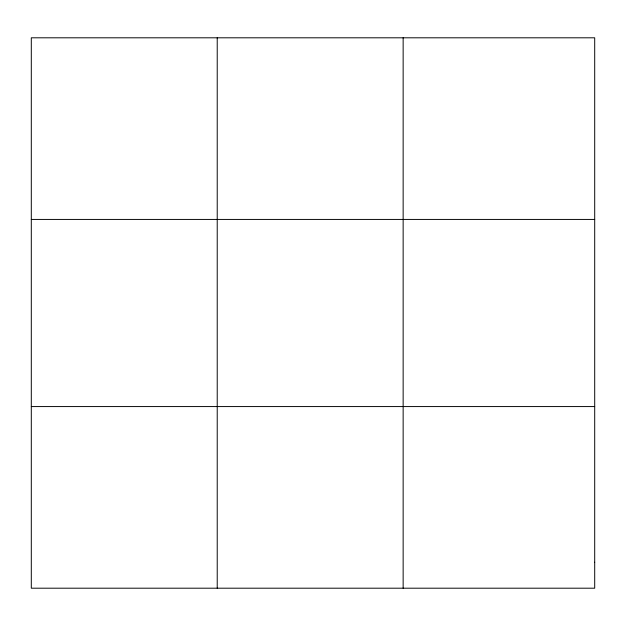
<?xml version="1.0" encoding="UTF-8"?>
<svg xmlns="http://www.w3.org/2000/svg" width="626" height="626" viewBox="0 0 626 626"><rect width="100%" height="100%" fill="white"/><g stroke="black" fill="none" stroke-linecap="round" stroke-linejoin="round"><path stroke-width="0.94" d="M217.222 37.803L217.222 588.197M403.144 37.803L403.144 588.197M31.3 219.429L594.7 219.429M31.3 406.571L594.7 406.571M594.7 562.25L594.7 588.197L31.3 588.197L31.3 37.803L594.7 37.803L594.7 562.25"/></g></svg>
